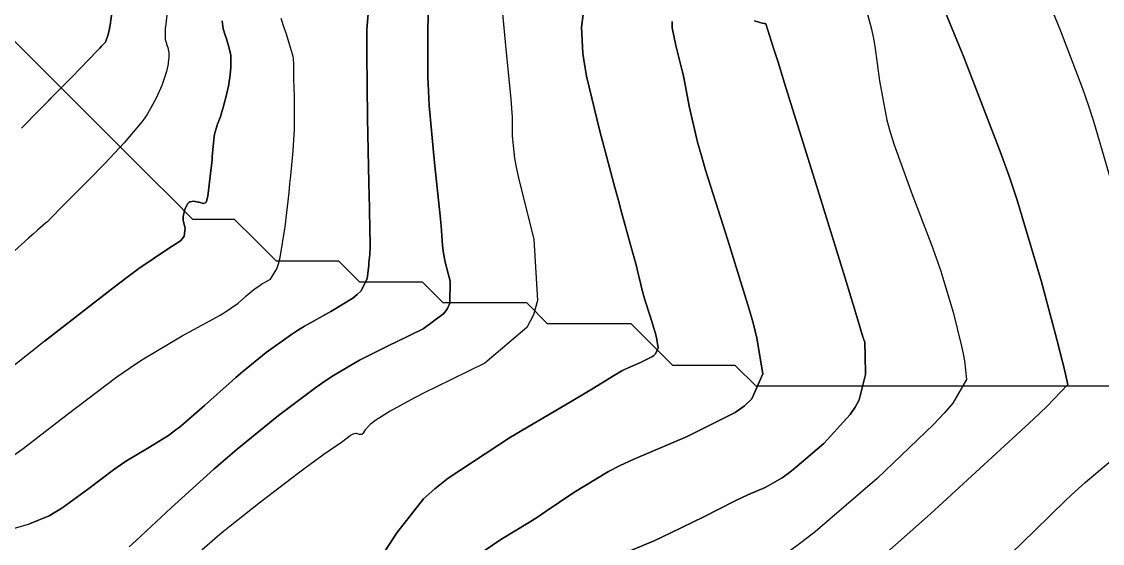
# Model space of a CAD drawing. Header units: metres. Extents: x 837475 to 838479, y 1189012 to 1191015.
# Drawn here: x 837823.8 to 837875.6, y 1189673.7 to 1189698.7 of the extents above; entities that cross this region are included whole.
import ezdxf

# ---------------------------------------------------------------- set-up
doc = ezdxf.new("R2010")
doc.units = ezdxf.units.M
doc.header["$LTSCALE"] = 0.3
for name, color, linetype in [('COTAS 10', 1, 'Continuous'), ('COTAS INT', 252, 'Continuous'), ('DRENAJE', 5, 'Continuous')]:
    doc.layers.add(name, color=color, linetype=linetype)

msp = doc.modelspace()

# ---------------------------------------------------------------- linework, layer by layer
at = {"layer": 'COTAS 10'}
for points, elevation in [([(837823.247, 1189674.392), (837824.174, 1189674.661), (837825.115, 1189675.052), (837825.408, 1189675.218), (837825.716, 1189675.408), (837826.948, 1189676.301), (837828.199, 1189677.247), (837828.519, 1189677.47), (837828.827, 1189677.677), (837829.845, 1189678.284), (837830.835, 1189678.901), (837831.126, 1189679.114), (837831.424, 1189679.346), (837832.56, 1189680.334), (837833.733, 1189681.398), (837834.054, 1189681.677), (837834.374, 1189681.949), (837835.514, 1189682.875), (837836.676, 1189683.712), (837837.009, 1189683.929), (837837.347, 1189684.138), (837838.61, 1189684.84), (837839.665, 1189685.482), (837839.872, 1189685.653), (837840.042, 1189685.823), (837840.351, 1189686.413), (837840.412, 1189686.94), (837840.426, 1189687.07), (837840.439, 1189687.193), (837840.474, 1189687.577), (837840.492, 1189687.951), (837840.494, 1189688.068), (837840.495, 1189688.19), (837840.486, 1189688.678), (837840.457, 1189689.83), (837840.446, 1189690.371), (837840.432, 1189691.008), (837840.369, 1189694.11), (837840.332, 1189697.206), (837840.335, 1189697.839), (837840.344, 1189698.376), (837840.425, 1189699.503)], 1740), ([(837840.425, 1189699.503), (837840.344, 1189698.376), (837840.335, 1189697.839), (837840.332, 1189697.206), (837840.369, 1189694.11), (837840.432, 1189691.008), (837840.446, 1189690.371), (837840.457, 1189689.83), (837840.486, 1189688.678), (837840.495, 1189688.19), (837840.494, 1189688.068), (837840.492, 1189687.951), (837840.474, 1189687.577), (837840.439, 1189687.193), (837840.426, 1189687.07), (837840.412, 1189686.94), (837840.351, 1189686.413), (837840.042, 1189685.823), (837839.872, 1189685.653), (837839.665, 1189685.482), (837838.61, 1189684.84), (837837.347, 1189684.138), (837837.009, 1189683.929), (837836.676, 1189683.712), (837835.514, 1189682.875), (837834.374, 1189681.949), (837834.054, 1189681.677), (837833.733, 1189681.398), (837832.56, 1189680.334), (837831.424, 1189679.346), (837831.126, 1189679.114), (837830.835, 1189678.901), (837829.845, 1189678.284), (837828.827, 1189677.677), (837828.519, 1189677.47), (837828.199, 1189677.247), (837826.948, 1189676.301), (837825.716, 1189675.408), (837825.408, 1189675.218), (837825.115, 1189675.052), (837824.174, 1189674.661)], 1740), ([(837858.908, 1189698.79), (837859.176, 1189698.706), (837859.231, 1189698.69), (837859.276, 1189698.678), (837859.369, 1189698.662), (837859.403, 1189698.662), (837859.412, 1189698.66), (837859.421, 1189698.657), (837859.453, 1189698.638), (837859.831, 1189697.475), (837860.059, 1189696.75), (837860.34, 1189695.85), (837861.798, 1189691.148), (837863.251, 1189686.443), (837863.529, 1189685.541), (837863.753, 1189684.814), (837864.11, 1189683.637), (837864.119, 1189683.591), (837864.122, 1189683.577), (837864.127, 1189683.562), (837864.148, 1189683.504), (837864.171, 1189683.445), (837864.181, 1189683.415), (837864.196, 1189683.366), (837864.208, 1189683.102), (837864.211, 1189682.952), (837864.214, 1189682.768), (837864.225, 1189681.826), (837863.926, 1189680.614), (837863.734, 1189680.259), (837863.494, 1189679.897), (837862.234, 1189678.522), (837860.849, 1189677.329), (837860.531, 1189677.081), (837860.24, 1189676.869), (837859.427, 1189676.402), (837858.593, 1189676.045), (837858.29, 1189675.903), (837857.955, 1189675.743), (837856.483, 1189675.005), (837854.91, 1189674.225), (837854.512, 1189674.038), (837854.13, 1189673.863), (837852.883, 1189673.333)], 1750), ([(837852.883, 1189673.333), (837854.13, 1189673.863), (837854.512, 1189674.038), (837854.91, 1189674.225), (837856.483, 1189675.005), (837857.955, 1189675.743), (837858.29, 1189675.903), (837858.593, 1189676.045), (837859.427, 1189676.402), (837860.24, 1189676.869), (837860.531, 1189677.081), (837860.849, 1189677.329), (837862.234, 1189678.522), (837863.494, 1189679.897), (837863.734, 1189680.259), (837863.926, 1189680.614), (837864.225, 1189681.826), (837864.214, 1189682.768), (837864.211, 1189682.952), (837864.208, 1189683.102), (837864.196, 1189683.366), (837864.181, 1189683.415), (837864.171, 1189683.445), (837864.148, 1189683.504), (837864.127, 1189683.562), (837864.122, 1189683.577), (837864.119, 1189683.591), (837864.11, 1189683.637), (837863.753, 1189684.814), (837863.529, 1189685.541), (837863.251, 1189686.443), (837861.798, 1189691.148), (837860.34, 1189695.85), (837860.059, 1189696.75), (837859.831, 1189697.475), (837859.453, 1189698.638), (837859.421, 1189698.657), (837859.412, 1189698.66), (837859.403, 1189698.662), (837859.369, 1189698.662), (837859.276, 1189698.678), (837859.231, 1189698.69), (837859.176, 1189698.706), (837858.908, 1189698.79)], 1750)]:
    msp.add_lwpolyline(points, dxfattribs=dict(at, elevation=elevation))
at = {"layer": 'COTAS INT'}
for points, elevation in [([(837867.384, 1189700.861), (837868.946, 1189697.039), (837870.692, 1189692.512), (837871.109, 1189691.329), (837871.499, 1189690.177), (837872.667, 1189686.274), (837873.458, 1189683.265), (837873.609, 1189682.676), (837873.73, 1189682.195), (837873.924, 1189681.339), (837872.915, 1189680.291), (837872.279, 1189679.687), (837871.488, 1189678.948), (837867.341, 1189675.145), (837863.013, 1189671.307)], 1754), ([(837863.013, 1189671.307), (837867.341, 1189675.145), (837871.488, 1189678.948), (837872.279, 1189679.687), (837872.915, 1189680.291), (837873.924, 1189681.339), (837873.73, 1189682.195), (837873.609, 1189682.676), (837873.458, 1189683.265), (837872.667, 1189686.274), (837871.499, 1189690.177), (837871.109, 1189691.329), (837870.692, 1189692.512), (837868.946, 1189697.039), (837867.384, 1189700.861)], 1754), ([(837874.923, 1189694.718), (837874.915, 1189694.744), (837874.649, 1189695.52), (837873.6, 1189698.286), (837872.612, 1189700.689)], 1756), ([(837876.005, 1189691.111), (837875.171, 1189693.964), (837874.915, 1189694.744), (837874.649, 1189695.52), (837873.6, 1189698.286), (837872.612, 1189700.689)], 1756), ([(837830.814, 1189699.652), (837830.699, 1189698.618), (837830.681, 1189698.409), (837830.668, 1189698.234), (837830.673, 1189697.885), (837830.718, 1189697.748), (837830.731, 1189697.708), (837830.744, 1189697.667), (837830.796, 1189697.508), (837830.836, 1189697.334), (837830.842, 1189697.282), (837830.847, 1189697.228), (837830.847, 1189697.024), (837830.821, 1189696.79), (837830.81, 1189696.719), (837830.796, 1189696.645), (837830.732, 1189696.353), (837830.611, 1189695.968), (837830.562, 1189695.834), (837830.506, 1189695.689), (837830.247, 1189695.07), (837829.826, 1189694.319), (837829.668, 1189694.091), (837829.491, 1189693.854), (837828.702, 1189692.927), (837827.784, 1189691.949), (837827.526, 1189691.68), (837827.267, 1189691.413), (837826.317, 1189690.453), (837825.547, 1189689.683), (837825.401, 1189689.535), (837825.284, 1189689.416), (837825.104, 1189689.219), (837825.086, 1189689.189), (837825.071, 1189689.175), (837825.052, 1189689.158), (837824.946, 1189689.076), (837824.558, 1189688.742), (837824.36, 1189688.567), (837824.123, 1189688.356), (837822.942, 1189687.296)], 1734), ([(837828.196, 1189699.762), (837828.03, 1189698.569), (837827.988, 1189698.332), (837827.949, 1189698.135), (837827.822, 1189697.759), (837827.627, 1189697.562), (837827.545, 1189697.478), (837827.45, 1189697.38), (837827.006, 1189696.921), (837826.194, 1189696.086), (837825.867, 1189695.752), (837825.497, 1189695.373), (837823.792, 1189693.634)], 1732), ([(837824.923, 1189694.788), (837825.497, 1189695.373), (837825.867, 1189695.752), (837826.194, 1189696.086), (837827.006, 1189696.921), (837827.45, 1189697.38), (837827.545, 1189697.478), (837827.627, 1189697.562), (837827.822, 1189697.759), (837827.949, 1189698.135), (837827.988, 1189698.332), (837828.03, 1189698.569), (837828.196, 1189699.762)], 1732), ([(837830.814, 1189699.652), (837830.699, 1189698.618), (837830.681, 1189698.409), (837830.668, 1189698.234), (837830.673, 1189697.885), (837830.718, 1189697.748), (837830.731, 1189697.708), (837830.744, 1189697.667), (837830.796, 1189697.508), (837830.836, 1189697.334), (837830.842, 1189697.282), (837830.847, 1189697.228), (837830.847, 1189697.024), (837830.821, 1189696.79), (837830.81, 1189696.719), (837830.796, 1189696.645), (837830.732, 1189696.353), (837830.611, 1189695.968), (837830.562, 1189695.834), (837830.506, 1189695.689), (837830.247, 1189695.07), (837829.826, 1189694.319), (837829.668, 1189694.091), (837829.491, 1189693.854), (837828.702, 1189692.927), (837827.784, 1189691.949), (837827.526, 1189691.68), (837827.267, 1189691.413), (837826.317, 1189690.453), (837825.547, 1189689.683), (837825.401, 1189689.535), (837825.284, 1189689.416), (837825.104, 1189689.219), (837825.086, 1189689.189), (837825.071, 1189689.175), (837825.052, 1189689.158), (837824.946, 1189689.076), (837824.923, 1189689.057)], 1734), ([(837843.287, 1189699.893), (837843.258, 1189698.257), (837843.257, 1189696.089), (837843.285, 1189695.422), (837843.326, 1189694.728), (837843.577, 1189691.981), (837843.838, 1189689.588), (837843.886, 1189689.116), (837843.922, 1189688.727), (837843.965, 1189688.013), (837844.004, 1189687.646), (837844.038, 1189687.476), (837844.082, 1189687.276), (837844.324, 1189686.307), (837844.314, 1189685.247), (837844.198, 1189684.99), (837844.033, 1189684.749), (837843.031, 1189684.01), (837841.759, 1189683.392), (837841.424, 1189683.228), (837841.097, 1189683.066), (837839.981, 1189682.506), (837838.738, 1189681.769), (837838.331, 1189681.497), (837837.897, 1189681.194), (837836.105, 1189679.852), (837834.117, 1189678.238), (837833.56, 1189677.763), (837833, 1189677.277), (837830.955, 1189675.423), (837829.277, 1189673.859), (837828.949, 1189673.557)], 1742), ([(837828.949, 1189673.557), (837829.277, 1189673.859), (837830.955, 1189675.423), (837833, 1189677.277), (837833.56, 1189677.763), (837834.117, 1189678.238), (837836.105, 1189679.852), (837837.897, 1189681.194), (837838.331, 1189681.497), (837838.738, 1189681.769), (837839.981, 1189682.506), (837841.097, 1189683.066), (837841.424, 1189683.228), (837841.759, 1189683.392), (837843.031, 1189684.01), (837844.033, 1189684.749), (837844.198, 1189684.99), (837844.314, 1189685.247), (837844.324, 1189686.307), (837844.082, 1189687.276), (837844.038, 1189687.476), (837844.004, 1189687.646), (837843.965, 1189688.013), (837843.922, 1189688.727), (837843.886, 1189689.116), (837843.838, 1189689.588), (837843.577, 1189691.981), (837843.326, 1189694.728), (837843.285, 1189695.422), (837843.257, 1189696.089), (837843.258, 1189698.257), (837843.287, 1189699.893)], 1742), ([(837864.109, 1189699.934), (837864.501, 1189698.445), (837864.592, 1189698.012), (837864.675, 1189697.57), (837864.911, 1189695.903), (837865.262, 1189694.018), (837865.419, 1189693.44), (837865.601, 1189692.837), (837866.471, 1189690.457), (837867.403, 1189688.047), (837867.624, 1189687.426), (837867.828, 1189686.825), (837868.432, 1189684.82), (837868.833, 1189683.184), (837868.91, 1189682.814), (837868.972, 1189682.481), (837869.074, 1189681.583), (837868.421, 1189680.452), (837868.007, 1189679.973), (837867.491, 1189679.422), (837864.788, 1189676.834), (837861.819, 1189674.276), (837861.137, 1189673.745), (837860.515, 1189673.291)], 1752), ([(837864.109, 1189699.934), (837864.501, 1189698.445), (837864.592, 1189698.012), (837864.675, 1189697.57), (837864.911, 1189695.903), (837865.262, 1189694.018), (837865.419, 1189693.44), (837865.601, 1189692.837), (837866.471, 1189690.457), (837867.403, 1189688.047), (837867.624, 1189687.426), (837867.828, 1189686.825), (837868.432, 1189684.82), (837868.833, 1189683.184), (837868.91, 1189682.814), (837868.972, 1189682.481), (837869.074, 1189681.583), (837868.421, 1189680.452), (837868.007, 1189679.973), (837867.491, 1189679.422), (837864.788, 1189676.834), (837861.819, 1189674.276), (837861.137, 1189673.745), (837860.515, 1189673.291)], 1752), ([(837846.801, 1189699.473), (837847.014, 1189697.272), (837847.24, 1189695.042), (837847.276, 1189694.573), (837847.301, 1189694.169), (837847.296, 1189693.246), (837847.407, 1189692.185), (837847.505, 1189691.694), (837847.632, 1189691.117), (837848.333, 1189688.319), (837848.517, 1189685.364), (837848.318, 1189684.687), (837848.01, 1189684.072), (837845.996, 1189682.362), (837843.644, 1189681.213), (837843.123, 1189680.952), (837842.659, 1189680.715), (837841.457, 1189680.066), (837840.766, 1189679.63), (837840.625, 1189679.528), (837840.506, 1189679.434), (837840.257, 1189679.163), (837840.15, 1189678.997), (837840.12, 1189678.969), (837840.09, 1189678.95), (837839.979, 1189678.948), (837839.87, 1189678.983), (837839.841, 1189678.987), (837839.813, 1189678.989), (837839.714, 1189678.977), (837839.606, 1189678.929), (837839.572, 1189678.908), (837839.536, 1189678.884), (837839.39, 1189678.771), (837839.124, 1189678.568), (837839.012, 1189678.488), (837838.884, 1189678.397), (837838.281, 1189677.979), (837837.382, 1189677.333), (837837.067, 1189677.098), (837836.723, 1189676.838), (837835.24, 1189675.694), (837833.794, 1189674.55), (837833.473, 1189674.289), (837833.187, 1189674.053), (837832.438, 1189673.404)], 1744), ([(837846.801, 1189699.473), (837847.014, 1189697.272), (837847.24, 1189695.042), (837847.276, 1189694.573), (837847.301, 1189694.169), (837847.296, 1189693.246), (837847.407, 1189692.185), (837847.505, 1189691.694), (837847.632, 1189691.117), (837848.333, 1189688.319), (837848.517, 1189685.364), (837848.318, 1189684.687), (837848.01, 1189684.072), (837845.996, 1189682.362), (837843.644, 1189681.213), (837843.123, 1189680.952), (837842.659, 1189680.715), (837841.457, 1189680.066), (837840.766, 1189679.63), (837840.625, 1189679.528), (837840.506, 1189679.434), (837840.257, 1189679.163), (837840.15, 1189678.997), (837840.12, 1189678.969), (837840.09, 1189678.95), (837839.979, 1189678.948), (837839.87, 1189678.983), (837839.841, 1189678.987), (837839.813, 1189678.989), (837839.714, 1189678.977), (837839.606, 1189678.929), (837839.572, 1189678.908), (837839.536, 1189678.884), (837839.39, 1189678.771), (837839.124, 1189678.568), (837839.012, 1189678.488), (837838.884, 1189678.397), (837838.281, 1189677.979), (837837.382, 1189677.333), (837837.067, 1189677.098), (837836.723, 1189676.838), (837835.24, 1189675.694), (837833.794, 1189674.55), (837833.473, 1189674.289), (837833.187, 1189674.053), (837832.438, 1189673.404)], 1744), ([(837850.725, 1189699.21), (837850.627, 1189698.479), (837850.681, 1189697.21), (837850.762, 1189696.703), (837850.871, 1189696.129), (837851.502, 1189693.495), (837852.224, 1189690.79), (837852.391, 1189690.17), (837852.543, 1189689.607), (837852.975, 1189688.042), (837853.256, 1189687.021), (837853.314, 1189686.801), (837853.362, 1189686.609), (837853.466, 1189686.142), (837853.563, 1189685.733), (837853.607, 1189685.577), (837853.658, 1189685.403), (837853.908, 1189684.62), (837854.15, 1189683.839), (837854.197, 1189683.665), (837854.235, 1189683.509), (837854.302, 1189683.102), (837854.177, 1189682.819), (837854.095, 1189682.742), (837853.991, 1189682.665), (837853.444, 1189682.393), (837852.832, 1189682.132), (837852.687, 1189682.062), (837852.553, 1189681.994), (837852.159, 1189681.757), (837851.206, 1189681.166), (837850.719, 1189680.874), (837850.136, 1189680.527), (837847.225, 1189678.812), (837844.234, 1189676.847), (837843.601, 1189676.342), (837843.051, 1189675.855), (837841.77, 1189674.237), (837841.032, 1189673.094)], 1746), ([(837841.032, 1189673.094), (837841.77, 1189674.237), (837843.051, 1189675.855), (837843.601, 1189676.342), (837844.234, 1189676.847), (837847.225, 1189678.812), (837850.136, 1189680.527), (837850.719, 1189680.874), (837851.206, 1189681.166), (837852.159, 1189681.757), (837852.553, 1189681.994), (837852.687, 1189682.062), (837852.832, 1189682.132), (837853.444, 1189682.393), (837853.991, 1189682.665), (837854.095, 1189682.742), (837854.177, 1189682.819), (837854.302, 1189683.102), (837854.235, 1189683.509), (837854.197, 1189683.665), (837854.15, 1189683.839), (837853.908, 1189684.62), (837853.658, 1189685.403), (837853.607, 1189685.577), (837853.563, 1189685.733), (837853.466, 1189686.142), (837853.362, 1189686.609), (837853.314, 1189686.801), (837853.256, 1189687.021), (837852.975, 1189688.042), (837852.543, 1189689.607), (837852.391, 1189690.17), (837852.224, 1189690.79), (837851.502, 1189693.495), (837850.871, 1189696.129), (837850.762, 1189696.703), (837850.681, 1189697.21), (837850.627, 1189698.479), (837850.725, 1189699.21)], 1746), ([(837833.399, 1189698.78), (837833.453, 1189698.393), (837833.55, 1189698.1), (837833.578, 1189698.014), (837833.607, 1189697.926), (837833.716, 1189697.587), (837833.803, 1189697.212), (837833.817, 1189697.101), (837833.826, 1189696.987), (837833.826, 1189696.548), (837833.771, 1189696.048), (837833.747, 1189695.896), (837833.718, 1189695.737), (837833.58, 1189695.112), (837833.42, 1189694.511), (837833.377, 1189694.367), (837833.334, 1189694.234), (837833.184, 1189693.834), (837833.062, 1189693.468), (837833.036, 1189693.355), (837833.015, 1189693.238), (837832.966, 1189692.772), (837832.933, 1189692.268), (837832.921, 1189692.126), (837832.908, 1189691.983), (837832.849, 1189691.456), (837832.716, 1189690.38), (837832.659, 1189690.138), (837832.637, 1189690.095), (837832.612, 1189690.063), (837832.5, 1189690.031), (837832.352, 1189690.069), (837832.304, 1189690.08), (837832.255, 1189690.092), (837832.053, 1189690.134), (837831.851, 1189690.102), (837831.802, 1189690.067), (837831.755, 1189690.02), (837831.608, 1189689.755), (837831.533, 1189689.408), (837831.531, 1189689.31), (837831.537, 1189689.21), (837831.627, 1189688.843), (837831.586, 1189688.46), (837831.509, 1189688.351), (837831.403, 1189688.24), (837830.786, 1189687.826), (837829.413, 1189686.906), (837828.831, 1189686.476), (837828.162, 1189685.971), (837825.017, 1189683.511), (837822.021, 1189681.132)], 1736), ([(837823.427, 1189677.947), (837823.869, 1189678.27), (837825.983, 1189679.906), (837828.361, 1189681.704), (837828.969, 1189682.128), (837829.555, 1189682.521), (837831.49, 1189683.675), (837832.991, 1189684.491), (837833.303, 1189684.671), (837833.571, 1189684.832), (837834.166, 1189685.246), (837834.467, 1189685.518), (837834.549, 1189685.59), (837834.631, 1189685.66), (837834.924, 1189685.897), (837835.222, 1189686.112), (837835.307, 1189686.168), (837835.394, 1189686.221), (837835.718, 1189686.401), (837836.027, 1189686.888), (837836.105, 1189687.136), (837836.179, 1189687.432), (837836.417, 1189688.908), (837836.608, 1189690.558), (837836.651, 1189690.963), (837836.691, 1189691.347), (837836.801, 1189692.548), (837836.863, 1189693.591), (837836.872, 1189693.874), (837836.878, 1189694.156), (837836.868, 1189695.154), (837836.844, 1189695.988), (837836.841, 1189696.166), (837836.839, 1189696.321), (837836.843, 1189696.69), (837836.82, 1189696.974), (837836.8, 1189697.074), (837836.775, 1189697.185), (837836.637, 1189697.665), (837836.469, 1189698.185), (837836.425, 1189698.321), (837836.381, 1189698.453), (837836.233, 1189698.901)], 1738), ([(837824.923, 1189679.086), (837825.983, 1189679.906), (837828.361, 1189681.704), (837828.969, 1189682.128), (837829.555, 1189682.521), (837831.49, 1189683.675), (837832.991, 1189684.491), (837833.303, 1189684.671), (837833.571, 1189684.832), (837834.166, 1189685.246), (837834.467, 1189685.518), (837834.549, 1189685.59), (837834.631, 1189685.66), (837834.924, 1189685.897), (837835.222, 1189686.112), (837835.307, 1189686.168), (837835.394, 1189686.221), (837835.718, 1189686.401), (837836.027, 1189686.888), (837836.105, 1189687.136), (837836.179, 1189687.432), (837836.417, 1189688.908), (837836.608, 1189690.558), (837836.651, 1189690.963), (837836.691, 1189691.347), (837836.801, 1189692.548), (837836.863, 1189693.591), (837836.872, 1189693.874), (837836.878, 1189694.156), (837836.868, 1189695.154), (837836.844, 1189695.988), (837836.841, 1189696.166), (837836.839, 1189696.321), (837836.843, 1189696.69), (837836.82, 1189696.974), (837836.8, 1189697.074), (837836.775, 1189697.185), (837836.637, 1189697.665), (837836.469, 1189698.185), (837836.425, 1189698.321), (837836.381, 1189698.453), (837836.233, 1189698.901)], 1738), ([(837824.923, 1189683.437), (837825.017, 1189683.511), (837828.162, 1189685.971), (837828.831, 1189686.476), (837829.413, 1189686.906), (837830.786, 1189687.826), (837831.403, 1189688.24), (837831.509, 1189688.351), (837831.586, 1189688.46), (837831.627, 1189688.843), (837831.537, 1189689.21), (837831.531, 1189689.31), (837831.533, 1189689.408), (837831.608, 1189689.755), (837831.755, 1189690.02), (837831.802, 1189690.067), (837831.851, 1189690.102), (837832.053, 1189690.134), (837832.255, 1189690.092), (837832.304, 1189690.08), (837832.352, 1189690.069), (837832.5, 1189690.031), (837832.612, 1189690.063), (837832.637, 1189690.095), (837832.659, 1189690.138), (837832.716, 1189690.38), (837832.849, 1189691.456), (837832.908, 1189691.983), (837832.921, 1189692.126), (837832.933, 1189692.268), (837832.966, 1189692.772), (837833.015, 1189693.238), (837833.036, 1189693.355), (837833.062, 1189693.468), (837833.184, 1189693.834), (837833.334, 1189694.234), (837833.377, 1189694.367), (837833.42, 1189694.511), (837833.58, 1189695.112), (837833.718, 1189695.737), (837833.747, 1189695.896), (837833.771, 1189696.048), (837833.826, 1189696.548), (837833.826, 1189696.987), (837833.817, 1189697.101), (837833.803, 1189697.212), (837833.716, 1189697.587), (837833.607, 1189697.926), (837833.578, 1189698.014), (837833.55, 1189698.1), (837833.453, 1189698.393), (837833.399, 1189698.78)], 1736), ([(837845.601, 1189673.133), (837846.762, 1189673.903), (837848.13, 1189674.738), (837848.509, 1189674.981), (837848.887, 1189675.229), (837850.254, 1189676.166), (837851.917, 1189677.169), (837852.483, 1189677.457), (837853.095, 1189677.751), (837855.683, 1189678.854), (837857.995, 1189680.005), (837858.433, 1189680.328), (837858.782, 1189680.654), (837859.31, 1189681.851), (837859.026, 1189683.572), (837858.863, 1189684.229), (837858.664, 1189684.963), (837857.642, 1189688.267), (837856.589, 1189691.573), (837856.371, 1189692.309), (837856.185, 1189692.967), (837855.778, 1189694.696), (837855.56, 1189695.885), (837855.493, 1189696.203), (837855.422, 1189696.515), (837855.145, 1189697.6), (837854.968, 1189698.454), (837854.961, 1189698.622), (837854.972, 1189698.759)], 1748), ([(837854.972, 1189698.759), (837854.961, 1189698.622), (837854.968, 1189698.454), (837855.145, 1189697.6), (837855.422, 1189696.515), (837855.493, 1189696.203), (837855.56, 1189695.885), (837855.778, 1189694.696), (837856.185, 1189692.967), (837856.371, 1189692.309), (837856.589, 1189691.573), (837857.642, 1189688.267), (837858.664, 1189684.963), (837858.863, 1189684.229), (837859.026, 1189683.572), (837859.31, 1189681.851), (837858.782, 1189680.654), (837858.433, 1189680.328), (837857.995, 1189680.005), (837855.683, 1189678.854), (837853.095, 1189677.751), (837852.483, 1189677.457), (837851.917, 1189677.169), (837850.254, 1189676.166), (837848.887, 1189675.229), (837848.509, 1189674.981), (837848.13, 1189674.738), (837846.762, 1189673.903), (837845.601, 1189673.133)], 1748), ([(837870.625, 1189672.671), (837872.339, 1189674.343), (837873.825, 1189675.803), (837874.279, 1189676.219), (837874.751, 1189676.64), (837876.61, 1189678.203)], 1756), ([(837870.625, 1189672.671), (837872.339, 1189674.343), (837873.825, 1189675.803), (837874.279, 1189676.219), (837874.751, 1189676.64), (837874.923, 1189676.785)], 1756)]:
    msp.add_lwpolyline(points, dxfattribs=dict(at, elevation=elevation))
at = {"layer": 'DRENAJE'}
msp.add_polyline3d([(837875.989, 1189681.26, 1754.889), (837874.989, 1189681.26, 1754.502), (837873.989, 1189681.26, 1754.144), (837872.99, 1189681.26, 1753.86), (837871.99, 1189681.26, 1753.444), (837870.99, 1189681.26, 1752.99), (837869.991, 1189681.26, 1752.538), (837868.991, 1189681.26, 1752.105), (837867.991, 1189681.26, 1751.717), (837866.992, 1189681.26, 1751.302), (837865.992, 1189681.26, 1750.876), (837864.992, 1189681.26, 1750.454), (837863.993, 1189681.26, 1749.994), (837862.993, 1189681.26, 1749.577), (837861.993, 1189681.26, 1749.182), (837860.994, 1189681.26, 1748.798), (837859.994, 1189681.26, 1748.422), (837858.994, 1189681.26, 1748.032), (837857.995, 1189682.26, 1747.527), (837856.995, 1189682.26, 1747.152), (837855.995, 1189682.26, 1746.803), (837854.996, 1189682.26, 1746.483), (837853.996, 1189683.259, 1746.073), (837852.996, 1189684.259, 1745.842), (837851.997, 1189684.259, 1745.496), (837850.997, 1189684.259, 1745.109), (837849.997, 1189684.259, 1744.73), (837848.998, 1189684.259, 1744.35), (837847.998, 1189685.259, 1743.791), (837846.998, 1189685.259, 1743.327), (837845.999, 1189685.259, 1742.859), (837844.999, 1189685.259, 1742.408), (837843.999, 1189685.259, 1742.017), (837843, 1189686.258, 1741.408), (837842, 1189686.258, 1740.907), (837841, 1189686.258, 1740.417), (837840.001, 1189686.258, 1739.988), (837839.001, 1189687.258, 1739.351), (837838.001, 1189687.258, 1738.894), (837837.002, 1189687.258, 1738.446), (837836.002, 1189687.258, 1738.01), (837835.002, 1189688.258, 1737.391), (837834.003, 1189689.257, 1736.791), (837833.003, 1189689.257, 1736.373), (837832.003, 1189689.257, 1736.054), (837831.004, 1189690.257, 1735.621), (837830.004, 1189691.257, 1734.991), (837829.004, 1189692.256, 1734.328), (837828.005, 1189693.256, 1733.636), (837827.005, 1189694.256, 1732.93), (837826.005, 1189695.255, 1732.225), (837825.006, 1189696.255, 1731.54), (837824.006, 1189697.255, 1730.868), (837823.006, 1189698.254, 1730.196)], dxfattribs=at)

doc.saveas('drawing.dxf')
